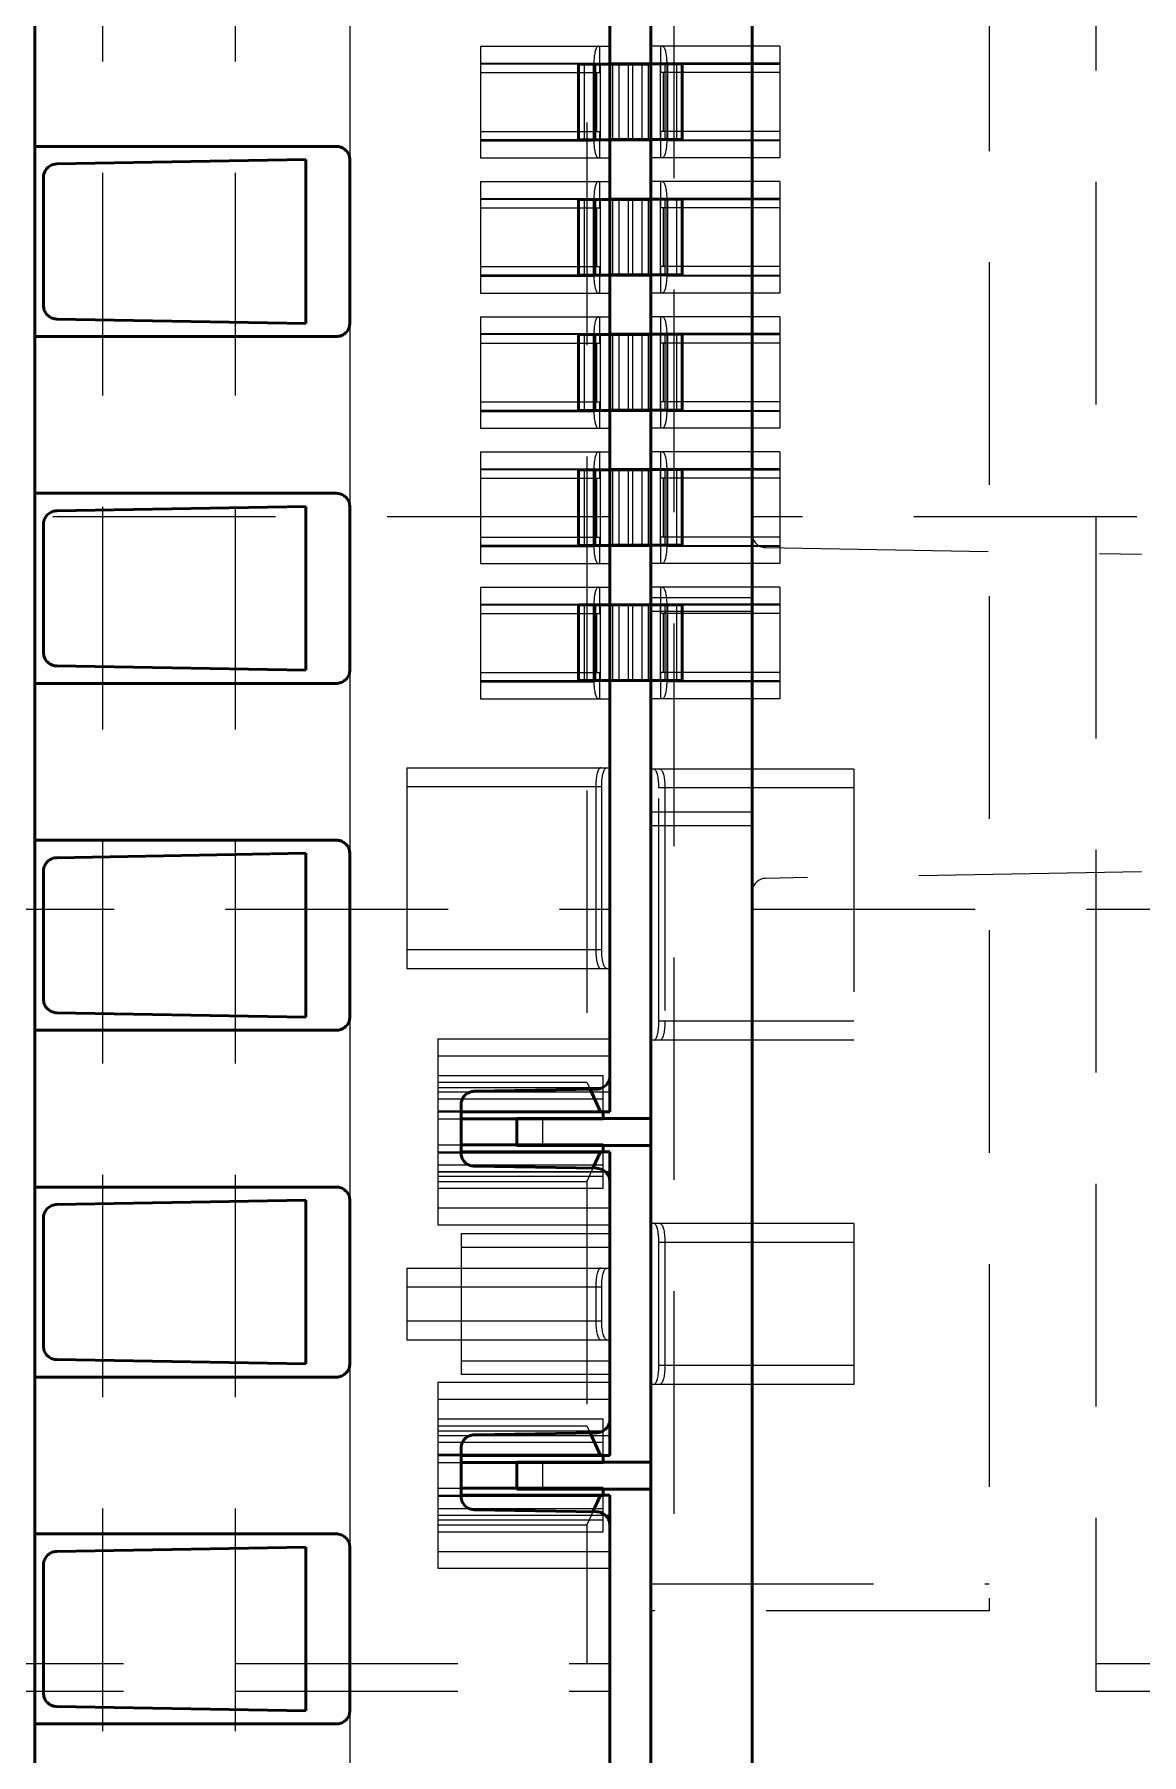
# Model space of a CAD drawing. Extents: x -891 to 6596, y -1 to 298.
# Drawn here: x -313.444 to -310.959, y 167.183 to 171.046 of the extents above; entities that cross this region are included whole.
import ezdxf

# ---------------------------------------------------------------- set-up
doc = ezdxf.new("R2010")
doc.units = 0
doc.header["$MEASUREMENT"] = 0
doc.linetypes.add('DASHED', pattern=[0.75, 0.5, -0.25])
for name, color, linetype, lineweight in [('AM_0', 7, 'Continuous', 50), ('AM_4', 3, 'Continuous', 25), ('AM_9', 6, 'DASHED', 25)]:
    doc.layers.add(name, color=color, linetype=linetype, lineweight=lineweight)

msp = doc.modelspace()

# ---------------------------------------------------------------- linework, layer by layer
at = {"layer": 'AM_0'}
for p, q in [((-312.0602, 184.0331), (-312.0602, 164.4442)), ((-313.4428, 180.0251), (-313.4428, 164.8998)), ((-311.8324, 165.1458), (-311.8324, 180.0251)), ((-312.1521, 173.1648), (-312.1521, 168.6261)), ((-312.1521, 170.9797), (-311.9896, 170.9797)), ((-311.9896, 170.8096), (-311.9896, 170.9797)), ((-312.2227, 170.9789), (-312.2227, 170.8089)), ((-312.2227, 170.9789), (-312.0602, 170.9789)), ((-312.766, 170.7941), (-313.4428, 170.7941)), ((-312.2227, 170.8089), (-312.0602, 170.8089)), ((-312.1521, 170.8096), (-311.9896, 170.8096)), ((-312.8345, 170.7646), (-313.3933, 170.7549)), ((-312.8345, 170.3968), (-312.8345, 170.7646)), ((-312.7356, 170.3977), (-312.7356, 170.7638)), ((-313.4232, 170.7245), (-313.4232, 170.4369)), ((-312.2227, 170.6752), (-312.2227, 170.5052)), ((-312.2227, 170.6752), (-312.0602, 170.6752)), ((-312.1521, 170.676), (-311.9896, 170.676)), ((-311.9896, 170.5059), (-311.9896, 170.676)), ((-312.2227, 170.5052), (-312.0602, 170.5052)), ((-312.1521, 170.5059), (-311.9896, 170.5059)), ((-313.3933, 170.4066), (-312.8345, 170.3968)), ((-313.4428, 170.3673), (-312.766, 170.3673)), ((-312.2227, 170.3715), (-312.2227, 170.2015)), ((-312.2227, 170.3715), (-312.0602, 170.3715)), ((-312.1521, 170.3723), (-311.9896, 170.3723)), ((-311.9896, 170.2022), (-311.9896, 170.3723)), ((-312.2227, 170.2015), (-312.0602, 170.2015)), ((-312.1521, 170.2022), (-311.9896, 170.2022)), ((-312.2227, 170.0679), (-312.2227, 169.8978)), ((-312.2227, 170.0679), (-312.0602, 170.0679)), ((-312.1521, 170.0686), (-311.9896, 170.0686)), ((-311.9896, 169.8985), (-311.9896, 170.0686)), ((-312.766, 170.0152), (-313.4428, 170.0152)), ((-312.8345, 169.9857), (-313.3933, 169.9759)), ((-312.8345, 169.6178), (-312.8345, 169.9857)), ((-312.7356, 169.6187), (-312.7356, 169.9848)), ((-313.4232, 169.9455), (-313.4232, 169.658)), ((-312.2227, 169.8978), (-312.0602, 169.8978)), ((-312.1521, 169.8985), (-311.9896, 169.8985)), ((-312.2227, 169.7649), (-312.2227, 169.5949)), ((-312.2227, 169.7649), (-312.0602, 169.7649)), ((-312.1521, 169.7649), (-311.9896, 169.7649)), ((-311.9896, 169.5949), (-311.9896, 169.7649)), ((-313.3933, 169.6276), (-312.8345, 169.6178)), ((-312.2227, 169.5949), (-312.0602, 169.5949)), ((-312.1521, 169.5949), (-311.9896, 169.5949)), ((-313.4428, 169.5883), (-312.766, 169.5883)), ((-312.766, 169.2362), (-313.4428, 169.2362)), ((-312.8345, 169.2067), (-313.3933, 169.1969)), ((-312.8345, 168.8389), (-312.8345, 169.2067)), ((-312.7356, 168.8397), (-312.7356, 169.2058)), ((-313.4232, 169.1666), (-313.4232, 168.879)), ((-313.3933, 168.8486), (-312.8345, 168.8389)), ((-313.4428, 168.8094), (-312.766, 168.8094)), ((-312.1819, 168.6769), (-312.4563, 168.6722)), ((-312.1963, 168.6767), (-312.1728, 168.6261)), ((-312.4861, 168.6418), (-312.4861, 168.5344)), ((-312.4861, 168.6261), (-312.1521, 168.6261)), ((-312.167, 168.6101), (-312.167, 168.6261)), ((-312.4861, 168.6101), (-312.167, 168.6101)), ((-312.3608, 168.6109), (-312.0602, 168.6109)), ((-312.3608, 168.6109), (-312.3608, 168.5502)), ((-312.4861, 168.5524), (-312.167, 168.5524)), ((-312.3608, 168.5502), (-312.0602, 168.5502)), ((-312.167, 168.5365), (-312.167, 168.5524)), ((-312.4861, 168.5365), (-312.1521, 168.5365)), ((-312.1728, 168.5365), (-312.19, 168.4994)), ((-312.1521, 168.5365), (-312.1521, 167.8547)), ((-312.4563, 168.5041), (-312.1819, 168.4993)), ((-312.766, 168.4572), (-313.4428, 168.4572)), ((-312.8345, 168.4277), (-313.3933, 168.418)), ((-312.8345, 168.0599), (-312.8345, 168.4277)), ((-312.7356, 168.0608), (-312.7356, 168.4269)), ((-313.4232, 168.3876), (-313.4232, 168.1)), ((-313.3933, 168.0697), (-312.8345, 168.0599)), ((-313.4428, 168.0304), (-312.766, 168.0304)), ((-312.1819, 167.9056), (-312.4563, 167.9008)), ((-312.1963, 167.9053), (-312.1728, 167.8547)), ((-312.4861, 167.8704), (-312.4861, 167.7631)), ((-312.4861, 167.8547), (-312.1521, 167.8547)), ((-312.167, 167.8388), (-312.167, 167.8547)), ((-312.4861, 167.8388), (-312.167, 167.8388)), ((-312.3608, 167.8395), (-312.0602, 167.8395)), ((-312.3608, 167.8395), (-312.3608, 167.7788)), ((-312.4861, 167.7811), (-312.167, 167.7811)), ((-312.3608, 167.7788), (-312.0602, 167.7788)), ((-312.167, 167.7651), (-312.167, 167.7811)), ((-312.4861, 167.7651), (-312.1521, 167.7651)), ((-312.1728, 167.7651), (-312.19, 167.7281)), ((-312.1521, 167.7651), (-312.1521, 164.4898)), ((-312.4563, 167.7327), (-312.1819, 167.7279)), ((-312.766, 167.6783), (-313.4428, 167.6783)), ((-312.8345, 167.6488), (-313.3933, 167.639)), ((-312.8345, 167.2809), (-312.8345, 167.6488)), ((-312.7356, 167.2818), (-312.7356, 167.6479)), ((-313.4232, 167.6086), (-313.4232, 167.321)), ((-313.3933, 167.2907), (-312.8345, 167.2809)), ((-313.4428, 167.2514), (-312.766, 167.2514))]:
    msp.add_line(p, q, dxfattribs=at)
for points in [[(-312.7356, 170.7638), (-312.7357, 170.7664), (-312.7361, 170.769), (-312.7366, 170.7716), (-312.7374, 170.7742), (-312.7385, 170.7766), (-312.7397, 170.779), (-312.7411, 170.7812), (-312.7427, 170.7833), (-312.7445, 170.7852), (-312.7465, 170.787), (-312.7486, 170.7886), (-312.7508, 170.7901), (-312.7531, 170.7913), (-312.7556, 170.7923), (-312.7581, 170.7931), (-312.7607, 170.7937), (-312.7633, 170.794), (-312.766, 170.7941)], [(-313.3933, 170.7549), (-313.396, 170.7547), (-313.3986, 170.7543), (-313.4012, 170.7537), (-313.4037, 170.7529), (-313.4061, 170.7518), (-313.4084, 170.7505), (-313.4107, 170.7491), (-313.4127, 170.7474), (-313.4146, 170.7456), (-313.4164, 170.7436), (-313.418, 170.7415), (-313.4194, 170.7392), (-313.4205, 170.7369), (-313.4215, 170.7344), (-313.4223, 170.7319), (-313.4228, 170.7293), (-313.4231, 170.7266), (-313.4232, 170.7245)], [(-313.4232, 170.4369), (-313.4231, 170.4343), (-313.4227, 170.4317), (-313.4221, 170.4291), (-313.4213, 170.4265), (-313.4203, 170.4241), (-313.4191, 170.4217), (-313.4177, 170.4195), (-313.4161, 170.4174), (-313.4143, 170.4155), (-313.4123, 170.4137), (-313.4102, 170.412), (-313.408, 170.4106), (-313.4056, 170.4094), (-313.4032, 170.4084), (-313.4007, 170.4076), (-313.3981, 170.407), (-313.3955, 170.4067), (-313.3933, 170.4066)], [(-312.766, 170.3673), (-312.7633, 170.3674), (-312.7607, 170.3678), (-312.7581, 170.3683), (-312.7556, 170.3691), (-312.7531, 170.3701), (-312.7508, 170.3714), (-312.7486, 170.3728), (-312.7465, 170.3744), (-312.7445, 170.3762), (-312.7427, 170.3781), (-312.7411, 170.3802), (-312.7397, 170.3825), (-312.7385, 170.3848), (-312.7374, 170.3873), (-312.7366, 170.3898), (-312.7361, 170.3924), (-312.7357, 170.395), (-312.7356, 170.3977)], [(-312.7356, 169.9848), (-312.7357, 169.9874), (-312.7361, 169.9901), (-312.7366, 169.9927), (-312.7374, 169.9952), (-312.7385, 169.9976), (-312.7397, 170), (-312.7411, 170.0022), (-312.7427, 170.0043), (-312.7445, 170.0063), (-312.7465, 170.0081), (-312.7486, 170.0097), (-312.7508, 170.0111), (-312.7531, 170.0123), (-312.7556, 170.0133), (-312.7581, 170.0141), (-312.7607, 170.0147), (-312.7633, 170.0151), (-312.766, 170.0152)], [(-313.3933, 169.9759), (-313.396, 169.9757), (-313.3986, 169.9754), (-313.4012, 169.9747), (-313.4037, 169.9739), (-313.4061, 169.9728), (-313.4084, 169.9716), (-313.4107, 169.9701), (-313.4127, 169.9685), (-313.4146, 169.9666), (-313.4164, 169.9647), (-313.418, 169.9625), (-313.4194, 169.9603), (-313.4205, 169.9579), (-313.4215, 169.9554), (-313.4223, 169.9529), (-313.4228, 169.9503), (-313.4231, 169.9477), (-313.4232, 169.9455)], [(-313.4232, 169.658), (-313.4231, 169.6553), (-313.4227, 169.6527), (-313.4221, 169.6501), (-313.4213, 169.6476), (-313.4203, 169.6451), (-313.4191, 169.6428), (-313.4177, 169.6405), (-313.4161, 169.6384), (-313.4143, 169.6365), (-313.4123, 169.6347), (-313.4102, 169.6331), (-313.408, 169.6317), (-313.4056, 169.6304), (-313.4032, 169.6294), (-313.4007, 169.6286), (-313.3981, 169.628), (-313.3955, 169.6277), (-313.3933, 169.6276)], [(-312.766, 169.5883), (-312.7633, 169.5884), (-312.7607, 169.5888), (-312.7581, 169.5894), (-312.7556, 169.5902), (-312.7531, 169.5912), (-312.7508, 169.5924), (-312.7486, 169.5938), (-312.7465, 169.5954), (-312.7445, 169.5972), (-312.7427, 169.5992), (-312.7411, 169.6013), (-312.7397, 169.6035), (-312.7385, 169.6059), (-312.7374, 169.6083), (-312.7366, 169.6108), (-312.7361, 169.6134), (-312.7357, 169.6161), (-312.7356, 169.6187)], [(-312.7356, 169.2058), (-312.7357, 169.2085), (-312.7361, 169.2111), (-312.7366, 169.2137), (-312.7374, 169.2162), (-312.7385, 169.2187), (-312.7397, 169.221), (-312.7411, 169.2232), (-312.7427, 169.2253), (-312.7445, 169.2273), (-312.7465, 169.2291), (-312.7486, 169.2307), (-312.7508, 169.2321), (-312.7531, 169.2334), (-312.7556, 169.2344), (-312.7581, 169.2352), (-312.7607, 169.2357), (-312.7633, 169.2361), (-312.766, 169.2362)], [(-313.3933, 169.1969), (-313.396, 169.1968), (-313.3986, 169.1964), (-313.4012, 169.1958), (-313.4037, 169.1949), (-313.4061, 169.1939), (-313.4084, 169.1926), (-313.4107, 169.1911), (-313.4127, 169.1895), (-313.4146, 169.1877), (-313.4164, 169.1857), (-313.418, 169.1836), (-313.4194, 169.1813), (-313.4205, 169.1789), (-313.4215, 169.1765), (-313.4223, 169.1739), (-313.4228, 169.1713), (-313.4231, 169.1687), (-313.4232, 169.1666)], [(-313.4232, 168.879), (-313.4231, 168.8763), (-313.4227, 168.8737), (-313.4221, 168.8711), (-313.4213, 168.8686), (-313.4203, 168.8662), (-313.4191, 168.8638), (-313.4177, 168.8616), (-313.4161, 168.8595), (-313.4143, 168.8575), (-313.4123, 168.8557), (-313.4102, 168.8541), (-313.408, 168.8527), (-313.4056, 168.8515), (-313.4032, 168.8504), (-313.4007, 168.8497), (-313.3981, 168.8491), (-313.3955, 168.8487), (-313.3933, 168.8486)], [(-312.766, 168.8094), (-312.7633, 168.8095), (-312.7607, 168.8098), (-312.7581, 168.8104), (-312.7556, 168.8112), (-312.7531, 168.8122), (-312.7508, 168.8134), (-312.7486, 168.8149), (-312.7465, 168.8165), (-312.7445, 168.8183), (-312.7427, 168.8202), (-312.7411, 168.8223), (-312.7397, 168.8245), (-312.7385, 168.8269), (-312.7374, 168.8293), (-312.7366, 168.8319), (-312.7361, 168.8345), (-312.7357, 168.8371), (-312.7356, 168.8397)], [(-312.1819, 168.6769), (-312.1793, 168.6771), (-312.1766, 168.6775), (-312.1741, 168.6781), (-312.1716, 168.679), (-312.1691, 168.68), (-312.1668, 168.6813), (-312.1646, 168.6827), (-312.1625, 168.6844), (-312.1606, 168.6862), (-312.1588, 168.6882), (-312.1573, 168.6903), (-312.1559, 168.6926), (-312.1547, 168.695), (-312.1537, 168.6974), (-312.153, 168.7), (-312.1524, 168.7026), (-312.1521, 168.7052), (-312.1521, 168.7073)], [(-312.4563, 168.6722), (-312.4589, 168.672), (-312.4616, 168.6716), (-312.4641, 168.671), (-312.4666, 168.6701), (-312.4691, 168.6691), (-312.4714, 168.6678), (-312.4736, 168.6664), (-312.4757, 168.6647), (-312.4776, 168.6629), (-312.4794, 168.6609), (-312.4809, 168.6588), (-312.4823, 168.6565), (-312.4835, 168.6541), (-312.4845, 168.6517), (-312.4852, 168.6491), (-312.4858, 168.6465), (-312.4861, 168.6439), (-312.4861, 168.6418)], [(-312.4861, 168.5344), (-312.486, 168.5318), (-312.4857, 168.5292), (-312.4851, 168.5266), (-312.4843, 168.5241), (-312.4833, 168.5216), (-312.4821, 168.5193), (-312.4806, 168.517), (-312.479, 168.5149), (-312.4772, 168.513), (-312.4753, 168.5112), (-312.4732, 168.5096), (-312.4709, 168.5081), (-312.4686, 168.5069), (-312.4662, 168.5059), (-312.4636, 168.5051), (-312.461, 168.5045), (-312.4584, 168.5042), (-312.4563, 168.5041)], [(-312.1521, 168.4689), (-312.1522, 168.4716), (-312.1525, 168.4742), (-312.1531, 168.4768), (-312.1539, 168.4793), (-312.1549, 168.4818), (-312.1561, 168.4841), (-312.1576, 168.4863), (-312.1592, 168.4885), (-312.161, 168.4904), (-312.1629, 168.4922), (-312.165, 168.4938), (-312.1673, 168.4952), (-312.1696, 168.4965), (-312.1721, 168.4975), (-312.1746, 168.4983), (-312.1772, 168.4988), (-312.1798, 168.4992), (-312.1819, 168.4993)], [(-312.7356, 168.4269), (-312.7357, 168.4295), (-312.7361, 168.4321), (-312.7366, 168.4347), (-312.7374, 168.4372), (-312.7385, 168.4397), (-312.7397, 168.442), (-312.7411, 168.4443), (-312.7427, 168.4464), (-312.7445, 168.4483), (-312.7465, 168.4501), (-312.7486, 168.4517), (-312.7508, 168.4532), (-312.7531, 168.4544), (-312.7556, 168.4554), (-312.7581, 168.4562), (-312.7607, 168.4568), (-312.7633, 168.4571), (-312.766, 168.4572)], [(-313.3933, 168.418), (-313.396, 168.4178), (-313.3986, 168.4174), (-313.4012, 168.4168), (-313.4037, 168.416), (-313.4061, 168.4149), (-313.4084, 168.4136), (-313.4107, 168.4122), (-313.4127, 168.4105), (-313.4146, 168.4087), (-313.4164, 168.4067), (-313.418, 168.4046), (-313.4194, 168.4023), (-313.4205, 168.4), (-313.4215, 168.3975), (-313.4223, 168.3949), (-313.4228, 168.3924), (-313.4231, 168.3897), (-313.4232, 168.3876)], [(-313.4232, 168.1), (-313.4231, 168.0974), (-313.4227, 168.0947), (-313.4221, 168.0922), (-313.4213, 168.0896), (-313.4203, 168.0872), (-313.4191, 168.0848), (-313.4177, 168.0826), (-313.4161, 168.0805), (-313.4143, 168.0785), (-313.4123, 168.0768), (-313.4102, 168.0751), (-313.408, 168.0737), (-313.4056, 168.0725), (-313.4032, 168.0715), (-313.4007, 168.0707), (-313.3981, 168.0701), (-313.3955, 168.0698), (-313.3933, 168.0697)], [(-312.766, 168.0304), (-312.7633, 168.0305), (-312.7607, 168.0309), (-312.7581, 168.0314), (-312.7556, 168.0322), (-312.7531, 168.0332), (-312.7508, 168.0345), (-312.7486, 168.0359), (-312.7465, 168.0375), (-312.7445, 168.0393), (-312.7427, 168.0412), (-312.7411, 168.0433), (-312.7397, 168.0456), (-312.7385, 168.0479), (-312.7374, 168.0504), (-312.7366, 168.0529), (-312.7361, 168.0555), (-312.7357, 168.0581), (-312.7356, 168.0608)], [(-312.1819, 167.9056), (-312.1793, 167.9057), (-312.1766, 167.9061), (-312.1741, 167.9067), (-312.1716, 167.9076), (-312.1691, 167.9086), (-312.1668, 167.9099), (-312.1646, 167.9114), (-312.1625, 167.913), (-312.1606, 167.9148), (-312.1588, 167.9168), (-312.1573, 167.919), (-312.1559, 167.9212), (-312.1547, 167.9236), (-312.1537, 167.926), (-312.153, 167.9286), (-312.1524, 167.9312), (-312.1521, 167.9338), (-312.1521, 167.9359)], [(-312.4563, 167.9008), (-312.4589, 167.9006), (-312.4616, 167.9002), (-312.4641, 167.8996), (-312.4666, 167.8988), (-312.4691, 167.8977), (-312.4714, 167.8964), (-312.4736, 167.895), (-312.4757, 167.8933), (-312.4776, 167.8915), (-312.4794, 167.8895), (-312.4809, 167.8874), (-312.4823, 167.8851), (-312.4835, 167.8828), (-312.4845, 167.8803), (-312.4852, 167.8778), (-312.4858, 167.8752), (-312.4861, 167.8725), (-312.4861, 167.8704)], [(-312.4861, 167.7631), (-312.486, 167.7604), (-312.4857, 167.7578), (-312.4851, 167.7552), (-312.4843, 167.7527), (-312.4833, 167.7502), (-312.4821, 167.7479), (-312.4806, 167.7457), (-312.479, 167.7436), (-312.4772, 167.7416), (-312.4753, 167.7398), (-312.4732, 167.7382), (-312.4709, 167.7368), (-312.4686, 167.7355), (-312.4662, 167.7345), (-312.4636, 167.7337), (-312.461, 167.7332), (-312.4584, 167.7328), (-312.4563, 167.7327)], [(-312.1521, 167.6976), (-312.1522, 167.7002), (-312.1525, 167.7028), (-312.1531, 167.7054), (-312.1539, 167.7079), (-312.1549, 167.7104), (-312.1561, 167.7127), (-312.1576, 167.715), (-312.1592, 167.7171), (-312.161, 167.719), (-312.1629, 167.7208), (-312.165, 167.7224), (-312.1673, 167.7239), (-312.1696, 167.7251), (-312.1721, 167.7261), (-312.1746, 167.7269), (-312.1772, 167.7275), (-312.1798, 167.7278), (-312.1819, 167.7279)], [(-312.7356, 167.6479), (-312.7357, 167.6505), (-312.7361, 167.6532), (-312.7366, 167.6558), (-312.7374, 167.6583), (-312.7385, 167.6607), (-312.7397, 167.6631), (-312.7411, 167.6653), (-312.7427, 167.6674), (-312.7445, 167.6694), (-312.7465, 167.6712), (-312.7486, 167.6728), (-312.7508, 167.6742), (-312.7531, 167.6754), (-312.7556, 167.6764), (-312.7581, 167.6772), (-312.7607, 167.6778), (-312.7633, 167.6781), (-312.766, 167.6783)], [(-313.3933, 167.639), (-313.396, 167.6388), (-313.3986, 167.6384), (-313.4012, 167.6378), (-313.4037, 167.637), (-313.4061, 167.6359), (-313.4084, 167.6347), (-313.4107, 167.6332), (-313.4127, 167.6316), (-313.4146, 167.6297), (-313.4164, 167.6277), (-313.418, 167.6256), (-313.4194, 167.6234), (-313.4205, 167.621), (-313.4215, 167.6185), (-313.4223, 167.616), (-313.4228, 167.6134), (-313.4231, 167.6108), (-313.4232, 167.6086)], [(-313.4232, 167.321), (-313.4231, 167.3184), (-313.4227, 167.3158), (-313.4221, 167.3132), (-313.4213, 167.3107), (-313.4203, 167.3082), (-313.4191, 167.3059), (-313.4177, 167.3036), (-313.4161, 167.3015), (-313.4143, 167.2996), (-313.4123, 167.2978), (-313.4102, 167.2962), (-313.408, 167.2947), (-313.4056, 167.2935), (-313.4032, 167.2925), (-313.4007, 167.2917), (-313.3981, 167.2911), (-313.3955, 167.2908), (-313.3933, 167.2907)], [(-312.766, 167.2514), (-312.7633, 167.2515), (-312.7607, 167.2519), (-312.7581, 167.2525), (-312.7556, 167.2533), (-312.7531, 167.2543), (-312.7508, 167.2555), (-312.7486, 167.2569), (-312.7465, 167.2585), (-312.7445, 167.2603), (-312.7427, 167.2623), (-312.7411, 167.2644), (-312.7397, 167.2666), (-312.7385, 167.269), (-312.7374, 167.2714), (-312.7366, 167.2739), (-312.7361, 167.2765), (-312.7357, 167.2791), (-312.7356, 167.2818)]]:
    msp.add_lwpolyline(points, dxfattribs=at)
at = {"layer": 'AM_4'}
for p, q in [((-312.0027, 170.9797), (-312.0027, 170.8096)), ((-312.2095, 170.9789), (-312.2095, 170.8089)), ((-312.2095, 170.6752), (-312.2095, 170.5052)), ((-312.0027, 170.676), (-312.0027, 170.5059)), ((-312.2095, 170.3715), (-312.2095, 170.2015)), ((-312.0027, 170.3723), (-312.0027, 170.2022)), ((-312.2095, 170.0679), (-312.2095, 169.8978)), ((-312.0027, 170.0686), (-312.0027, 169.8985)), ((-312.2095, 169.7649), (-312.2095, 169.5949)), ((-312.0027, 169.7649), (-312.0027, 169.5949)), ((-312.3031, 168.6109), (-312.3031, 168.5502)), ((-312.3031, 167.8395), (-312.3031, 167.7788))]:
    msp.add_line(p, q, dxfattribs=at)
at = {"layer": 'AM_9'}
for p, q in [((-313.2909, 178.985), (-313.2909, 165.1427)), ((-312.9933, 178.985), (-312.9933, 165.1427)), ((-311.061, 174.4646), (-311.061, 167.3248)), ((-311.3009, 174.2839), (-311.3009, 167.5055)), ((-312.0085, 174.2231), (-312.0085, 167.5662)), ((-312.2037, 173.0981), (-312.2037, 168.6927)), ((-312.7356, 171.1766), (-312.7356, 170.7638)), ((-312.4421, 171.0192), (-312.1521, 171.0192)), ((-312.4421, 171.0192), (-312.4421, 170.7686)), ((-312.1748, 170.96), (-312.1748, 171.0192)), ((-311.7702, 171.0192), (-312.0602, 171.0192)), ((-312.0374, 170.96), (-312.0374, 171.0192)), ((-311.7702, 171.0192), (-311.7702, 170.7686)), ((-312.4421, 170.9812), (-312.1878, 170.9812)), ((-312.4421, 170.9797), (-312.1521, 170.9797)), ((-312.1895, 170.9797), (-312.1895, 170.8096)), ((-312.1878, 170.9812), (-312.1878, 170.8066)), ((-312.184, 170.9797), (-312.184, 170.8096)), ((-312.1534, 170.9797), (-312.1534, 170.8096)), ((-312.146, 170.9797), (-312.146, 170.8096)), ((-312.1318, 170.9797), (-312.1318, 170.8096)), ((-312.1112, 170.9797), (-312.1112, 170.8096)), ((-312.0388, 170.9797), (-312.0388, 170.8096)), ((-312.0276, 170.8096), (-312.0276, 170.9797)), ((-312.0244, 170.9812), (-312.0244, 170.8066)), ((-311.7702, 170.9812), (-312.0244, 170.9812)), ((-312.4421, 170.96), (-312.1748, 170.96)), ((-312.1847, 170.9789), (-312.1847, 170.8089)), ((-312.1809, 170.8278), (-312.1809, 170.96)), ((-312.1734, 170.9789), (-312.1734, 170.8089)), ((-312.101, 170.9789), (-312.101, 170.8089)), ((-312.0804, 170.9789), (-312.0804, 170.8089)), ((-312.0662, 170.9789), (-312.0662, 170.8089)), ((-312.0602, 170.9789), (-311.7702, 170.9789)), ((-312.0588, 170.9789), (-312.0588, 170.8089)), ((-311.7702, 170.96), (-312.0374, 170.96)), ((-312.0313, 170.8278), (-312.0313, 170.96)), ((-312.0283, 170.9789), (-312.0283, 170.8089)), ((-312.0227, 170.9789), (-312.0227, 170.8089)), ((-312.4421, 170.8278), (-312.1748, 170.8278)), ((-312.1748, 170.7686), (-312.1748, 170.8278)), ((-311.7702, 170.8278), (-312.0374, 170.8278)), ((-312.0374, 170.7686), (-312.0374, 170.8278)), ((-312.4421, 170.8096), (-312.1521, 170.8096)), ((-312.4421, 170.8066), (-312.1878, 170.8066)), ((-312.0602, 170.8089), (-311.7702, 170.8089)), ((-311.7702, 170.8066), (-312.0244, 170.8066)), ((-312.4421, 170.7686), (-312.1521, 170.7686)), ((-311.7702, 170.7686), (-312.0602, 170.7686)), ((-312.4421, 170.7155), (-312.1521, 170.7155)), ((-312.4421, 170.7155), (-312.4421, 170.4649)), ((-312.1748, 170.6563), (-312.1748, 170.7155)), ((-311.7702, 170.7155), (-312.0602, 170.7155)), ((-312.0374, 170.6563), (-312.0374, 170.7155)), ((-311.7702, 170.7155), (-311.7702, 170.4649)), ((-312.4421, 170.6775), (-312.1878, 170.6775)), ((-312.4421, 170.676), (-312.1521, 170.676)), ((-312.1895, 170.676), (-312.1895, 170.5059)), ((-312.1878, 170.6775), (-312.1878, 170.5029)), ((-312.1847, 170.6752), (-312.1847, 170.5052)), ((-312.184, 170.676), (-312.184, 170.5059)), ((-312.1734, 170.6752), (-312.1734, 170.5052)), ((-312.1534, 170.676), (-312.1534, 170.5059)), ((-312.146, 170.676), (-312.146, 170.5059)), ((-312.1318, 170.676), (-312.1318, 170.5059)), ((-312.1112, 170.676), (-312.1112, 170.5059)), ((-312.101, 170.6752), (-312.101, 170.5052)), ((-312.0804, 170.6752), (-312.0804, 170.5052)), ((-312.0662, 170.6752), (-312.0662, 170.5052)), ((-312.0602, 170.6752), (-311.7702, 170.6752)), ((-312.0588, 170.6752), (-312.0588, 170.5052)), ((-312.0388, 170.676), (-312.0388, 170.5059)), ((-312.0283, 170.6752), (-312.0283, 170.5052)), ((-312.0276, 170.5059), (-312.0276, 170.676)), ((-312.0244, 170.6775), (-312.0244, 170.5029)), ((-311.7702, 170.6775), (-312.0244, 170.6775)), ((-312.0227, 170.6752), (-312.0227, 170.5052)), ((-312.4421, 170.6563), (-312.1748, 170.6563)), ((-312.1809, 170.5242), (-312.1809, 170.6563)), ((-311.7702, 170.6563), (-312.0374, 170.6563)), ((-312.0313, 170.5242), (-312.0313, 170.6563)), ((-312.4421, 170.5242), (-312.1748, 170.5242)), ((-312.1748, 170.4649), (-312.1748, 170.5242)), ((-311.7702, 170.5242), (-312.0374, 170.5242)), ((-312.0374, 170.4649), (-312.0374, 170.5242)), ((-312.4421, 170.5059), (-312.1521, 170.5059)), ((-312.4421, 170.5029), (-312.1878, 170.5029)), ((-312.0602, 170.5052), (-311.7702, 170.5052)), ((-311.7702, 170.5029), (-312.0244, 170.5029)), ((-312.4421, 170.4649), (-312.1521, 170.4649)), ((-311.7702, 170.4649), (-312.0602, 170.4649)), ((-312.4421, 170.4118), (-312.1521, 170.4118)), ((-312.4421, 170.4118), (-312.4421, 170.1612)), ((-312.1748, 170.3526), (-312.1748, 170.4118)), ((-311.7702, 170.4118), (-312.0602, 170.4118)), ((-312.0374, 170.3526), (-312.0374, 170.4118)), ((-311.7702, 170.4118), (-311.7702, 170.1612)), ((-312.7356, 170.3977), (-312.7356, 169.9848)), ((-312.4421, 170.3738), (-312.1878, 170.3738)), ((-312.4421, 170.3723), (-312.1521, 170.3723)), ((-312.1895, 170.3723), (-312.1895, 170.2022)), ((-312.1878, 170.3738), (-312.1878, 170.1992)), ((-312.1847, 170.3715), (-312.1847, 170.2015)), ((-312.184, 170.3723), (-312.184, 170.2022)), ((-312.1734, 170.3715), (-312.1734, 170.2015)), ((-312.1534, 170.3723), (-312.1534, 170.2022)), ((-312.146, 170.3723), (-312.146, 170.2022)), ((-312.1318, 170.3723), (-312.1318, 170.2022)), ((-312.1112, 170.3723), (-312.1112, 170.2022)), ((-312.101, 170.3715), (-312.101, 170.2015)), ((-312.0804, 170.3715), (-312.0804, 170.2015)), ((-312.0662, 170.3715), (-312.0662, 170.2015)), ((-312.0602, 170.3715), (-311.7702, 170.3715)), ((-312.0588, 170.3715), (-312.0588, 170.2015)), ((-312.0388, 170.3723), (-312.0388, 170.2022)), ((-312.0283, 170.3715), (-312.0283, 170.2015)), ((-312.0276, 170.2022), (-312.0276, 170.3723)), ((-312.0244, 170.3738), (-312.0244, 170.1992)), ((-311.7702, 170.3738), (-312.0244, 170.3738)), ((-312.0227, 170.3715), (-312.0227, 170.2015)), ((-312.4421, 170.3526), (-312.1748, 170.3526)), ((-312.1809, 170.2205), (-312.1809, 170.3526)), ((-311.7702, 170.3526), (-312.0374, 170.3526)), ((-312.0313, 170.2205), (-312.0313, 170.3526)), ((-312.4421, 170.2205), (-312.1748, 170.2205)), ((-312.1748, 170.1612), (-312.1748, 170.2205)), ((-311.7702, 170.2205), (-312.0374, 170.2205)), ((-312.0374, 170.1612), (-312.0374, 170.2205)), ((-312.4421, 170.2022), (-312.1521, 170.2022)), ((-312.4421, 170.1992), (-312.1878, 170.1992)), ((-312.0602, 170.2015), (-311.7702, 170.2015)), ((-311.7702, 170.1992), (-312.0244, 170.1992)), ((-312.4421, 170.1612), (-312.1521, 170.1612)), ((-311.7702, 170.1612), (-312.0602, 170.1612)), ((-312.4421, 170.1081), (-312.4421, 169.8576)), ((-312.4421, 170.1081), (-312.1521, 170.1081)), ((-312.1748, 170.0489), (-312.1748, 170.1081)), ((-311.7702, 170.1081), (-312.0602, 170.1081)), ((-312.0374, 170.0489), (-312.0374, 170.1081)), ((-311.7702, 170.1081), (-311.7702, 169.8576)), ((-312.4421, 170.0701), (-312.1878, 170.0701)), ((-312.4421, 170.0686), (-312.1521, 170.0686)), ((-312.1895, 170.0686), (-312.1895, 169.8985)), ((-312.1878, 170.0701), (-312.1878, 169.8955)), ((-312.1847, 170.0679), (-312.1847, 169.8978)), ((-312.184, 170.0686), (-312.184, 169.8985)), ((-312.1734, 170.0679), (-312.1734, 169.8978)), ((-312.1534, 170.0686), (-312.1534, 169.8985)), ((-312.146, 170.0686), (-312.146, 169.8985)), ((-312.1318, 170.0686), (-312.1318, 169.8985)), ((-312.1112, 170.0686), (-312.1112, 169.8985)), ((-312.101, 170.0679), (-312.101, 169.8978)), ((-312.0804, 170.0679), (-312.0804, 169.8978)), ((-312.0662, 170.0679), (-312.0662, 169.8978)), ((-312.0602, 170.0679), (-311.7702, 170.0679)), ((-312.0588, 170.0679), (-312.0588, 169.8978)), ((-312.0388, 170.0686), (-312.0388, 169.8985)), ((-312.0283, 170.0679), (-312.0283, 169.8978)), ((-312.0276, 169.8985), (-312.0276, 170.0686)), ((-312.0244, 170.0701), (-312.0244, 169.8955)), ((-311.7702, 170.0701), (-312.0244, 170.0701)), ((-312.0227, 170.0679), (-312.0227, 169.8978)), ((-312.4421, 170.0489), (-312.1748, 170.0489)), ((-312.1809, 169.9168), (-312.1809, 170.0489)), ((-311.7702, 170.0489), (-312.0374, 170.0489)), ((-312.0313, 169.9168), (-312.0313, 170.0489)), ((-312.1521, 169.9623), (-315.2649, 169.9623)), ((-308.7196, 169.9623), (-311.8324, 169.9623)), ((-312.4421, 169.9168), (-312.1748, 169.9168)), ((-312.4421, 169.8985), (-312.1521, 169.8985)), ((-312.1748, 169.8576), (-312.1748, 169.9168)), ((-312.0602, 169.8978), (-311.7702, 169.8978)), ((-311.7702, 169.9168), (-312.0374, 169.9168)), ((-312.0374, 169.8576), (-312.0374, 169.9168)), ((-312.4421, 169.8955), (-312.1878, 169.8955)), ((-311.7702, 169.8955), (-312.0244, 169.8955)), ((-311.8026, 169.8935), (-310.9586, 169.8787)), ((-312.4421, 169.8576), (-312.1521, 169.8576)), ((-311.7702, 169.8576), (-312.0602, 169.8576)), ((-312.4421, 169.8044), (-312.4421, 169.5539)), ((-312.4421, 169.8044), (-312.1521, 169.8044)), ((-312.1748, 169.7452), (-312.1748, 169.8044)), ((-311.7702, 169.8044), (-312.0602, 169.8044)), ((-312.0374, 169.7452), (-312.0374, 169.8044)), ((-311.7702, 169.8044), (-311.7702, 169.5539)), ((-312.4421, 169.7664), (-312.1878, 169.7664)), ((-312.4421, 169.7649), (-312.1521, 169.7649)), ((-312.4421, 169.7452), (-312.1748, 169.7452)), ((-312.1895, 169.7649), (-312.1895, 169.5949)), ((-312.1878, 169.7664), (-312.1878, 169.5918)), ((-312.1847, 169.7649), (-312.1847, 169.5949)), ((-312.184, 169.7649), (-312.184, 169.5949)), ((-312.1809, 169.6131), (-312.1809, 169.7452)), ((-312.1734, 169.7649), (-312.1734, 169.5949)), ((-312.1534, 169.7649), (-312.1534, 169.5949)), ((-312.146, 169.7649), (-312.146, 169.5949)), ((-312.1318, 169.7649), (-312.1318, 169.5949)), ((-312.1112, 169.7649), (-312.1112, 169.5949)), ((-312.101, 169.7649), (-312.101, 169.5949)), ((-312.0804, 169.7649), (-312.0804, 169.5949)), ((-312.0662, 169.7649), (-312.0662, 169.5949)), ((-311.8324, 169.7801), (-312.0602, 169.7801)), ((-312.0602, 169.7649), (-311.7702, 169.7649)), ((-311.8324, 169.7497), (-312.0602, 169.7497)), ((-312.0588, 169.7649), (-312.0588, 169.5949)), ((-312.0388, 169.7649), (-312.0388, 169.5949)), ((-311.7702, 169.7452), (-312.0374, 169.7452)), ((-312.0313, 169.6131), (-312.0313, 169.7452)), ((-312.0283, 169.7649), (-312.0283, 169.5949)), ((-312.0276, 169.5949), (-312.0276, 169.7649)), ((-312.0244, 169.7664), (-312.0244, 169.5918)), ((-311.7702, 169.7664), (-312.0244, 169.7664)), ((-312.0227, 169.7649), (-312.0227, 169.5949)), ((-312.7356, 169.6187), (-312.7356, 169.2058)), ((-312.4421, 169.6131), (-312.1748, 169.6131)), ((-312.4421, 169.5949), (-312.1521, 169.5949)), ((-312.4421, 169.5918), (-312.1878, 169.5918)), ((-312.1748, 169.5539), (-312.1748, 169.6131)), ((-312.0602, 169.5949), (-311.7702, 169.5949)), ((-311.7702, 169.6131), (-312.0374, 169.6131)), ((-312.0374, 169.5539), (-312.0374, 169.6131)), ((-311.7702, 169.5918), (-312.0244, 169.5918)), ((-312.4421, 169.5539), (-312.1521, 169.5539)), ((-311.7702, 169.5539), (-312.0602, 169.5539)), ((-312.6076, 169.399), (-312.1521, 169.399)), ((-312.6076, 169.399), (-312.6076, 168.948)), ((-311.6046, 169.3959), (-312.0602, 169.3959)), ((-311.6046, 169.3959), (-311.6046, 168.787)), ((-312.6076, 169.3565), (-312.1704, 169.3565)), ((-312.1838, 169.3565), (-312.1838, 168.9905)), ((-312.1704, 168.9905), (-312.1704, 169.3565)), ((-311.6046, 169.3534), (-312.0419, 169.3534)), ((-312.0419, 168.8296), (-312.0419, 169.3534)), ((-312.0285, 169.3534), (-312.0285, 168.8296)), ((-311.8324, 169.2988), (-312.0602, 169.2988)), ((-311.8324, 169.2684), (-312.0602, 169.2684)), ((-310.9586, 169.1652), (-311.8026, 169.1505)), ((-315.2649, 169.0816), (-312.1521, 169.0816)), ((-311.8324, 169.0816), (-308.7196, 169.0816)), ((-312.6076, 168.9905), (-312.1704, 168.9905)), ((-312.6076, 168.948), (-312.1521, 168.948)), ((-312.7356, 168.8397), (-312.7356, 168.4269)), ((-311.6046, 168.8296), (-312.0419, 168.8296)), ((-312.5378, 168.7901), (-312.1521, 168.7901)), ((-312.5378, 168.7901), (-312.5378, 168.3725)), ((-311.6046, 168.787), (-312.0602, 168.787)), ((-312.5378, 168.7521), (-312.1521, 168.7521)), ((-312.5378, 168.7081), (-312.167, 168.7081)), ((-312.167, 168.6261), (-312.167, 168.7081)), ((-312.5378, 168.6927), (-312.2037, 168.6927)), ((-312.5378, 168.681), (-312.167, 168.681)), ((-312.5378, 168.6709), (-312.167, 168.6709)), ((-312.5378, 168.6708), (-312.1521, 168.6708)), ((-312.2037, 168.6927), (-312.1963, 168.6767)), ((-312.5378, 168.6555), (-312.167, 168.6555)), ((-312.5378, 168.6284), (-312.167, 168.6284)), ((-312.5378, 168.6261), (-312.4861, 168.6261)), ((-312.5378, 168.6101), (-312.4861, 168.6101)), ((-312.5378, 168.5524), (-312.4861, 168.5524)), ((-312.5378, 168.5365), (-312.4861, 168.5365)), ((-312.5378, 168.5341), (-312.167, 168.5341)), ((-312.5378, 168.5071), (-312.167, 168.5071)), ((-312.167, 168.4545), (-312.167, 168.5365)), ((-312.5378, 168.4918), (-312.1521, 168.4918)), ((-312.5378, 168.4917), (-312.167, 168.4917)), ((-312.5378, 168.4815), (-312.167, 168.4815)), ((-312.5378, 168.4699), (-312.2037, 168.4699)), ((-312.19, 168.4994), (-312.2037, 168.4699)), ((-312.2037, 168.4699), (-312.2037, 167.9213)), ((-312.5378, 168.4545), (-312.167, 168.4545)), ((-312.5378, 168.4105), (-312.1521, 168.4105)), ((-312.5378, 168.3725), (-312.1521, 168.3725)), ((-312.4861, 168.3528), (-312.1521, 168.3528)), ((-312.4861, 168.3528), (-312.4861, 168.0369)), ((-311.6046, 168.3755), (-312.0602, 168.3755)), ((-311.6046, 168.3755), (-311.6046, 168.0141)), ((-312.4861, 168.3224), (-312.1521, 168.3224)), ((-311.6046, 168.333), (-312.0419, 168.333)), ((-312.0419, 168.0567), (-312.0419, 168.333)), ((-312.0285, 168.333), (-312.0285, 168.0567)), ((-312.6076, 168.2753), (-312.6076, 168.1144)), ((-312.6076, 168.2753), (-312.1521, 168.2753)), ((-312.6076, 168.2328), (-312.1704, 168.2328)), ((-312.1838, 168.2328), (-312.1838, 168.1569)), ((-312.1704, 168.1569), (-312.1704, 168.2328)), ((-312.6076, 168.1569), (-312.1704, 168.1569)), ((-312.6076, 168.1144), (-312.1521, 168.1144)), ((-312.7356, 168.0608), (-312.7356, 167.6479)), ((-312.4861, 168.0673), (-312.1521, 168.0673)), ((-311.6046, 168.0567), (-312.0419, 168.0567)), ((-312.5378, 168.0187), (-312.1521, 168.0187)), ((-312.5378, 168.0187), (-312.5378, 167.6011)), ((-312.4861, 168.0369), (-312.1521, 168.0369)), ((-311.6046, 168.0141), (-312.0602, 168.0141)), ((-312.5378, 167.9807), (-312.1521, 167.9807)), ((-312.5378, 167.9367), (-312.167, 167.9367)), ((-312.167, 167.8547), (-312.167, 167.9367)), ((-312.5378, 167.9213), (-312.2037, 167.9213)), ((-312.5378, 167.9097), (-312.167, 167.9097)), ((-312.5378, 167.8995), (-312.167, 167.8995)), ((-312.5378, 167.8994), (-312.1521, 167.8994)), ((-312.2037, 167.9213), (-312.1963, 167.9053)), ((-312.5378, 167.8841), (-312.167, 167.8841)), ((-312.5378, 167.8571), (-312.167, 167.8571)), ((-312.5378, 167.8547), (-312.4861, 167.8547)), ((-312.5378, 167.8388), (-312.4861, 167.8388)), ((-312.5378, 167.7811), (-312.4861, 167.7811)), ((-312.5378, 167.7651), (-312.4861, 167.7651)), ((-312.5378, 167.7628), (-312.167, 167.7628)), ((-312.5378, 167.7357), (-312.167, 167.7357)), ((-312.167, 167.6831), (-312.167, 167.7651)), ((-312.5378, 167.7204), (-312.1521, 167.7204)), ((-312.5378, 167.7203), (-312.167, 167.7203)), ((-312.5378, 167.7101), (-312.167, 167.7101)), ((-312.5378, 167.6985), (-312.2037, 167.6985)), ((-312.19, 167.7281), (-312.2037, 167.6985)), ((-312.2037, 167.6985), (-312.2037, 167.387)), ((-312.5378, 167.6831), (-312.167, 167.6831)), ((-312.5378, 167.6391), (-312.1521, 167.6391)), ((-312.5378, 167.6011), (-312.1521, 167.6011)), ((-312.0602, 167.5662), (-311.3009, 167.5662)), ((-311.3009, 167.5055), (-312.0602, 167.5055)), ((-314.4935, 167.387), (-312.1521, 167.387)), ((-311.061, 167.387), (-308.7196, 167.387)), ((-314.4935, 167.3248), (-312.1521, 167.3248)), ((-311.061, 167.3248), (-308.7196, 167.3248)), ((-312.7356, 167.2818), (-312.7356, 166.8689))]:
    msp.add_line(p, q, dxfattribs=at)
for points in [[(-312.1777, 171.0192), (-312.1786, 171.019), (-312.1794, 171.0186), (-312.1803, 171.0179), (-312.1812, 171.0169), (-312.182, 171.0156), (-312.1828, 171.0141), (-312.1835, 171.0123), (-312.1842, 171.0103), (-312.1849, 171.0081), (-312.1855, 171.0056), (-312.186, 171.003), (-312.1865, 171.0002), (-312.1869, 170.9973), (-312.1872, 170.9942), (-312.1875, 170.991), (-312.1877, 170.9878), (-312.1878, 170.9845), (-312.1878, 170.9812)], [(-312.0346, 171.0192), (-312.0337, 171.019), (-312.0328, 171.0186), (-312.0319, 171.0179), (-312.0311, 171.0169), (-312.0303, 171.0156), (-312.0295, 171.0141), (-312.0287, 171.0123), (-312.028, 171.0103), (-312.0274, 171.0081), (-312.0268, 171.0056), (-312.0262, 171.003), (-312.0258, 171.0002), (-312.0254, 170.9973), (-312.025, 170.9942), (-312.0247, 170.991), (-312.0246, 170.9878), (-312.0244, 170.9845), (-312.0244, 170.9812)], [(-312.1878, 170.8066), (-312.1878, 170.8033), (-312.1877, 170.8), (-312.1875, 170.7968), (-312.1872, 170.7936), (-312.1869, 170.7905), (-312.1865, 170.7876), (-312.186, 170.7848), (-312.1855, 170.7822), (-312.1849, 170.7797), (-312.1842, 170.7775), (-312.1835, 170.7755), (-312.1828, 170.7737), (-312.182, 170.7722), (-312.1812, 170.7709), (-312.1803, 170.7699), (-312.1794, 170.7692), (-312.1786, 170.7688), (-312.1777, 170.7686)], [(-312.0244, 170.8066), (-312.0244, 170.8033), (-312.0246, 170.8), (-312.0247, 170.7968), (-312.025, 170.7936), (-312.0254, 170.7905), (-312.0258, 170.7876), (-312.0262, 170.7848), (-312.0268, 170.7822), (-312.0274, 170.7797), (-312.028, 170.7775), (-312.0287, 170.7755), (-312.0295, 170.7737), (-312.0303, 170.7722), (-312.0311, 170.7709), (-312.0319, 170.7699), (-312.0328, 170.7692), (-312.0337, 170.7688), (-312.0346, 170.7686)], [(-312.1777, 170.7155), (-312.1786, 170.7153), (-312.1794, 170.7149), (-312.1803, 170.7142), (-312.1812, 170.7132), (-312.182, 170.7119), (-312.1828, 170.7104), (-312.1835, 170.7086), (-312.1842, 170.7066), (-312.1849, 170.7044), (-312.1855, 170.7019), (-312.186, 170.6993), (-312.1865, 170.6965), (-312.1869, 170.6936), (-312.1872, 170.6905), (-312.1875, 170.6873), (-312.1877, 170.6841), (-312.1878, 170.6808), (-312.1878, 170.6775)], [(-312.0346, 170.7155), (-312.0337, 170.7153), (-312.0328, 170.7149), (-312.0319, 170.7142), (-312.0311, 170.7132), (-312.0303, 170.7119), (-312.0295, 170.7104), (-312.0287, 170.7086), (-312.028, 170.7066), (-312.0274, 170.7044), (-312.0268, 170.7019), (-312.0262, 170.6993), (-312.0258, 170.6965), (-312.0254, 170.6936), (-312.025, 170.6905), (-312.0247, 170.6873), (-312.0246, 170.6841), (-312.0244, 170.6808), (-312.0244, 170.6775)], [(-312.1878, 170.5029), (-312.1878, 170.4996), (-312.1877, 170.4963), (-312.1875, 170.4931), (-312.1872, 170.4899), (-312.1869, 170.4869), (-312.1865, 170.4839), (-312.186, 170.4811), (-312.1855, 170.4785), (-312.1849, 170.4761), (-312.1842, 170.4738), (-312.1835, 170.4718), (-312.1828, 170.47), (-312.182, 170.4685), (-312.1812, 170.4672), (-312.1803, 170.4662), (-312.1794, 170.4655), (-312.1786, 170.4651), (-312.1777, 170.4649)], [(-312.0244, 170.5029), (-312.0244, 170.4996), (-312.0246, 170.4963), (-312.0247, 170.4931), (-312.025, 170.4899), (-312.0254, 170.4869), (-312.0258, 170.4839), (-312.0262, 170.4811), (-312.0268, 170.4785), (-312.0274, 170.4761), (-312.028, 170.4738), (-312.0287, 170.4718), (-312.0295, 170.47), (-312.0303, 170.4685), (-312.0311, 170.4672), (-312.0319, 170.4662), (-312.0328, 170.4655), (-312.0337, 170.4651), (-312.0346, 170.4649)], [(-312.1777, 170.4118), (-312.1786, 170.4116), (-312.1794, 170.4112), (-312.1803, 170.4105), (-312.1812, 170.4095), (-312.182, 170.4082), (-312.1828, 170.4067), (-312.1835, 170.4049), (-312.1842, 170.4029), (-312.1849, 170.4007), (-312.1855, 170.3982), (-312.186, 170.3956), (-312.1865, 170.3928), (-312.1869, 170.3899), (-312.1872, 170.3868), (-312.1875, 170.3837), (-312.1877, 170.3804), (-312.1878, 170.3771), (-312.1878, 170.3738)], [(-312.0346, 170.4118), (-312.0337, 170.4116), (-312.0328, 170.4112), (-312.0319, 170.4105), (-312.0311, 170.4095), (-312.0303, 170.4082), (-312.0295, 170.4067), (-312.0287, 170.4049), (-312.028, 170.4029), (-312.0274, 170.4007), (-312.0268, 170.3982), (-312.0262, 170.3956), (-312.0258, 170.3928), (-312.0254, 170.3899), (-312.025, 170.3868), (-312.0247, 170.3837), (-312.0246, 170.3804), (-312.0244, 170.3771), (-312.0244, 170.3738)], [(-312.1878, 170.1992), (-312.1878, 170.1959), (-312.1877, 170.1926), (-312.1875, 170.1894), (-312.1872, 170.1862), (-312.1869, 170.1832), (-312.1865, 170.1802), (-312.186, 170.1774), (-312.1855, 170.1748), (-312.1849, 170.1724), (-312.1842, 170.1701), (-312.1835, 170.1681), (-312.1828, 170.1663), (-312.182, 170.1648), (-312.1812, 170.1635), (-312.1803, 170.1625), (-312.1794, 170.1618), (-312.1786, 170.1614), (-312.1777, 170.1612)], [(-312.0244, 170.1992), (-312.0244, 170.1959), (-312.0246, 170.1926), (-312.0247, 170.1894), (-312.025, 170.1862), (-312.0254, 170.1832), (-312.0258, 170.1802), (-312.0262, 170.1774), (-312.0268, 170.1748), (-312.0274, 170.1724), (-312.028, 170.1701), (-312.0287, 170.1681), (-312.0295, 170.1663), (-312.0303, 170.1648), (-312.0311, 170.1635), (-312.0319, 170.1625), (-312.0328, 170.1618), (-312.0337, 170.1614), (-312.0346, 170.1612)], [(-312.1777, 170.1081), (-312.1786, 170.108), (-312.1794, 170.1075), (-312.1803, 170.1068), (-312.1812, 170.1058), (-312.182, 170.1045), (-312.1828, 170.103), (-312.1835, 170.1012), (-312.1842, 170.0992), (-312.1849, 170.097), (-312.1855, 170.0945), (-312.186, 170.0919), (-312.1865, 170.0891), (-312.1869, 170.0862), (-312.1872, 170.0831), (-312.1875, 170.08), (-312.1877, 170.0767), (-312.1878, 170.0734), (-312.1878, 170.0701)], [(-312.0346, 170.1081), (-312.0337, 170.108), (-312.0328, 170.1075), (-312.0319, 170.1068), (-312.0311, 170.1058), (-312.0303, 170.1045), (-312.0295, 170.103), (-312.0287, 170.1012), (-312.028, 170.0992), (-312.0274, 170.097), (-312.0268, 170.0945), (-312.0262, 170.0919), (-312.0258, 170.0891), (-312.0254, 170.0862), (-312.025, 170.0831), (-312.0247, 170.08), (-312.0246, 170.0767), (-312.0244, 170.0734), (-312.0244, 170.0701)], [(-312.1878, 169.8955), (-312.1878, 169.8922), (-312.1877, 169.8889), (-312.1875, 169.8857), (-312.1872, 169.8825), (-312.1869, 169.8795), (-312.1865, 169.8765), (-312.186, 169.8737), (-312.1855, 169.8711), (-312.1849, 169.8687), (-312.1842, 169.8664), (-312.1835, 169.8644), (-312.1828, 169.8626), (-312.182, 169.8611), (-312.1812, 169.8598), (-312.1803, 169.8588), (-312.1794, 169.8581), (-312.1786, 169.8577), (-312.1777, 169.8576)], [(-312.0244, 169.8955), (-312.0244, 169.8922), (-312.0246, 169.8889), (-312.0247, 169.8857), (-312.025, 169.8825), (-312.0254, 169.8795), (-312.0258, 169.8765), (-312.0262, 169.8737), (-312.0268, 169.8711), (-312.0274, 169.8687), (-312.028, 169.8664), (-312.0287, 169.8644), (-312.0295, 169.8626), (-312.0303, 169.8611), (-312.0311, 169.8598), (-312.0319, 169.8588), (-312.0328, 169.8581), (-312.0337, 169.8577), (-312.0346, 169.8576)], [(-312.1777, 169.8044), (-312.1786, 169.8043), (-312.1794, 169.8038), (-312.1803, 169.8031), (-312.1812, 169.8021), (-312.182, 169.8008), (-312.1828, 169.7993), (-312.1835, 169.7975), (-312.1842, 169.7955), (-312.1849, 169.7933), (-312.1855, 169.7908), (-312.186, 169.7882), (-312.1865, 169.7854), (-312.1869, 169.7825), (-312.1872, 169.7794), (-312.1875, 169.7763), (-312.1877, 169.773), (-312.1878, 169.7698), (-312.1878, 169.7664)], [(-312.0346, 169.8044), (-312.0337, 169.8043), (-312.0328, 169.8038), (-312.0319, 169.8031), (-312.0311, 169.8021), (-312.0303, 169.8008), (-312.0295, 169.7993), (-312.0287, 169.7975), (-312.028, 169.7955), (-312.0274, 169.7933), (-312.0268, 169.7908), (-312.0262, 169.7882), (-312.0258, 169.7854), (-312.0254, 169.7825), (-312.025, 169.7794), (-312.0247, 169.7763), (-312.0246, 169.773), (-312.0244, 169.7698), (-312.0244, 169.7664)], [(-312.1878, 169.5918), (-312.1878, 169.5885), (-312.1877, 169.5852), (-312.1875, 169.582), (-312.1872, 169.5788), (-312.1869, 169.5758), (-312.1865, 169.5728), (-312.186, 169.57), (-312.1855, 169.5674), (-312.1849, 169.565), (-312.1842, 169.5627), (-312.1835, 169.5607), (-312.1828, 169.5589), (-312.182, 169.5574), (-312.1812, 169.5561), (-312.1803, 169.5552), (-312.1794, 169.5544), (-312.1786, 169.554), (-312.1777, 169.5539)], [(-312.0244, 169.5918), (-312.0244, 169.5885), (-312.0246, 169.5852), (-312.0247, 169.582), (-312.025, 169.5788), (-312.0254, 169.5758), (-312.0258, 169.5728), (-312.0262, 169.57), (-312.0268, 169.5674), (-312.0274, 169.565), (-312.028, 169.5627), (-312.0287, 169.5607), (-312.0295, 169.5589), (-312.0303, 169.5574), (-312.0311, 169.5561), (-312.0319, 169.5552), (-312.0328, 169.5544), (-312.0337, 169.554), (-312.0346, 169.5539)], [(-312.1724, 169.399), (-312.1734, 169.3988), (-312.1744, 169.3983), (-312.1753, 169.3975), (-312.1763, 169.3964), (-312.1772, 169.395), (-312.1781, 169.3933), (-312.1789, 169.3913), (-312.1797, 169.389), (-312.1804, 169.3865), (-312.1811, 169.3838), (-312.1817, 169.3808), (-312.1823, 169.3777), (-312.1827, 169.3744), (-312.1831, 169.371), (-312.1834, 169.3675), (-312.1836, 169.3638), (-312.1837, 169.3602), (-312.1838, 169.3565)], [(-312.1704, 169.3565), (-312.1703, 169.3602), (-312.1702, 169.3638), (-312.17, 169.3675), (-312.1697, 169.371), (-312.1693, 169.3744), (-312.1688, 169.3777), (-312.1683, 169.3808), (-312.1677, 169.3838), (-312.167, 169.3865), (-312.1663, 169.389), (-312.1655, 169.3913), (-312.1647, 169.3933), (-312.1638, 169.395), (-312.1629, 169.3964), (-312.1619, 169.3975), (-312.161, 169.3983), (-312.16, 169.3988), (-312.159, 169.399)], [(-312.0419, 169.3534), (-312.0419, 169.3571), (-312.0421, 169.3608), (-312.0423, 169.3644), (-312.0426, 169.368), (-312.0429, 169.3714), (-312.0434, 169.3747), (-312.0439, 169.3778), (-312.0445, 169.3808), (-312.0452, 169.3835), (-312.0459, 169.386), (-312.0467, 169.3883), (-312.0476, 169.3902), (-312.0485, 169.392), (-312.0494, 169.3934), (-312.0503, 169.3945), (-312.0513, 169.3953), (-312.0523, 169.3958), (-312.0533, 169.3959)], [(-312.0399, 169.3959), (-312.0389, 169.3958), (-312.0379, 169.3953), (-312.0369, 169.3945), (-312.036, 169.3934), (-312.035, 169.392), (-312.0342, 169.3902), (-312.0333, 169.3883), (-312.0325, 169.386), (-312.0318, 169.3835), (-312.0311, 169.3808), (-312.0305, 169.3778), (-312.03, 169.3747), (-312.0295, 169.3714), (-312.0292, 169.368), (-312.0289, 169.3644), (-312.0286, 169.3608), (-312.0285, 169.3571), (-312.0285, 169.3534)], [(-312.1838, 168.9905), (-312.1837, 168.9868), (-312.1836, 168.9831), (-312.1834, 168.9795), (-312.1831, 168.976), (-312.1827, 168.9725), (-312.1823, 168.9693), (-312.1817, 168.9661), (-312.1811, 168.9632), (-312.1804, 168.9604), (-312.1797, 168.9579), (-312.1789, 168.9557), (-312.1781, 168.9537), (-312.1772, 168.952), (-312.1763, 168.9506), (-312.1753, 168.9494), (-312.1744, 168.9486), (-312.1734, 168.9482), (-312.1724, 168.948)], [(-312.159, 168.948), (-312.16, 168.9482), (-312.161, 168.9486), (-312.1619, 168.9494), (-312.1629, 168.9506), (-312.1638, 168.952), (-312.1647, 168.9537), (-312.1655, 168.9557), (-312.1663, 168.9579), (-312.167, 168.9604), (-312.1677, 168.9632), (-312.1683, 168.9661), (-312.1688, 168.9693), (-312.1693, 168.9725), (-312.1697, 168.976), (-312.17, 168.9795), (-312.1702, 168.9831), (-312.1703, 168.9868), (-312.1704, 168.9905)], [(-312.0533, 168.787), (-312.0523, 168.7872), (-312.0513, 168.7877), (-312.0503, 168.7885), (-312.0494, 168.7896), (-312.0485, 168.791), (-312.0476, 168.7927), (-312.0467, 168.7947), (-312.0459, 168.797), (-312.0452, 168.7995), (-312.0445, 168.8022), (-312.0439, 168.8052), (-312.0434, 168.8083), (-312.0429, 168.8116), (-312.0426, 168.815), (-312.0423, 168.8186), (-312.0421, 168.8222), (-312.0419, 168.8258), (-312.0419, 168.8296)], [(-312.0285, 168.8296), (-312.0285, 168.8258), (-312.0286, 168.8222), (-312.0289, 168.8186), (-312.0292, 168.815), (-312.0295, 168.8116), (-312.03, 168.8083), (-312.0305, 168.8052), (-312.0311, 168.8022), (-312.0318, 168.7995), (-312.0325, 168.797), (-312.0333, 168.7947), (-312.0342, 168.7927), (-312.035, 168.791), (-312.036, 168.7896), (-312.0369, 168.7885), (-312.0379, 168.7877), (-312.0389, 168.7872), (-312.0399, 168.787)], [(-312.0419, 168.333), (-312.0419, 168.3367), (-312.0421, 168.3404), (-312.0423, 168.344), (-312.0426, 168.3476), (-312.0429, 168.351), (-312.0434, 168.3543), (-312.0439, 168.3574), (-312.0445, 168.3603), (-312.0452, 168.3631), (-312.0459, 168.3656), (-312.0467, 168.3678), (-312.0476, 168.3698), (-312.0485, 168.3716), (-312.0494, 168.373), (-312.0503, 168.3741), (-312.0513, 168.3749), (-312.0523, 168.3754), (-312.0533, 168.3755)], [(-312.0399, 168.3755), (-312.0389, 168.3754), (-312.0379, 168.3749), (-312.0369, 168.3741), (-312.036, 168.373), (-312.035, 168.3716), (-312.0342, 168.3698), (-312.0333, 168.3678), (-312.0325, 168.3656), (-312.0318, 168.3631), (-312.0311, 168.3603), (-312.0305, 168.3574), (-312.03, 168.3543), (-312.0295, 168.351), (-312.0292, 168.3476), (-312.0289, 168.344), (-312.0286, 168.3404), (-312.0285, 168.3367), (-312.0285, 168.333)], [(-312.1724, 168.2753), (-312.1734, 168.2752), (-312.1744, 168.2747), (-312.1753, 168.2739), (-312.1763, 168.2728), (-312.1772, 168.2713), (-312.1781, 168.2696), (-312.1789, 168.2676), (-312.1797, 168.2654), (-312.1804, 168.2629), (-312.1811, 168.2601), (-312.1817, 168.2572), (-312.1823, 168.2541), (-312.1827, 168.2508), (-312.1831, 168.2473), (-312.1834, 168.2438), (-312.1836, 168.2402), (-312.1837, 168.2365), (-312.1838, 168.2328)], [(-312.1704, 168.2328), (-312.1703, 168.2365), (-312.1702, 168.2402), (-312.17, 168.2438), (-312.1697, 168.2473), (-312.1693, 168.2508), (-312.1688, 168.2541), (-312.1683, 168.2572), (-312.1677, 168.2601), (-312.167, 168.2629), (-312.1663, 168.2654), (-312.1655, 168.2676), (-312.1647, 168.2696), (-312.1638, 168.2713), (-312.1629, 168.2728), (-312.1619, 168.2739), (-312.161, 168.2747), (-312.16, 168.2752), (-312.159, 168.2753)], [(-312.1838, 168.1569), (-312.1837, 168.1532), (-312.1836, 168.1495), (-312.1834, 168.1459), (-312.1831, 168.1423), (-312.1827, 168.1389), (-312.1823, 168.1356), (-312.1817, 168.1325), (-312.1811, 168.1295), (-312.1804, 168.1268), (-312.1797, 168.1243), (-312.1789, 168.122), (-312.1781, 168.1201), (-312.1772, 168.1183), (-312.1763, 168.1169), (-312.1753, 168.1158), (-312.1744, 168.115), (-312.1734, 168.1145), (-312.1724, 168.1144)], [(-312.159, 168.1144), (-312.16, 168.1145), (-312.161, 168.115), (-312.1619, 168.1158), (-312.1629, 168.1169), (-312.1638, 168.1183), (-312.1647, 168.1201), (-312.1655, 168.122), (-312.1663, 168.1243), (-312.167, 168.1268), (-312.1677, 168.1295), (-312.1683, 168.1325), (-312.1688, 168.1356), (-312.1693, 168.1389), (-312.1697, 168.1423), (-312.17, 168.1459), (-312.1702, 168.1495), (-312.1703, 168.1532), (-312.1704, 168.1569)], [(-312.0533, 168.0141), (-312.0523, 168.0143), (-312.0513, 168.0148), (-312.0503, 168.0156), (-312.0494, 168.0167), (-312.0485, 168.0181), (-312.0476, 168.0198), (-312.0467, 168.0218), (-312.0459, 168.0241), (-312.0452, 168.0266), (-312.0445, 168.0293), (-312.0439, 168.0323), (-312.0434, 168.0354), (-312.0429, 168.0387), (-312.0426, 168.0421), (-312.0423, 168.0457), (-312.0421, 168.0493), (-312.0419, 168.053), (-312.0419, 168.0567)], [(-312.0285, 168.0567), (-312.0285, 168.053), (-312.0286, 168.0493), (-312.0289, 168.0457), (-312.0292, 168.0421), (-312.0295, 168.0387), (-312.03, 168.0354), (-312.0305, 168.0323), (-312.0311, 168.0293), (-312.0318, 168.0266), (-312.0325, 168.0241), (-312.0333, 168.0218), (-312.0342, 168.0198), (-312.035, 168.0181), (-312.036, 168.0167), (-312.0369, 168.0156), (-312.0379, 168.0148), (-312.0389, 168.0143), (-312.0399, 168.0141)]]:
    msp.add_lwpolyline(points, dxfattribs=at)
for centre, start, end in [((-311.802, 169.9238), 180, 269), ((-311.802, 169.1201), 91, 180)]:
    msp.add_arc(centre, 0.0304, start, end, dxfattribs=at)

doc.saveas('drawing.dxf')
